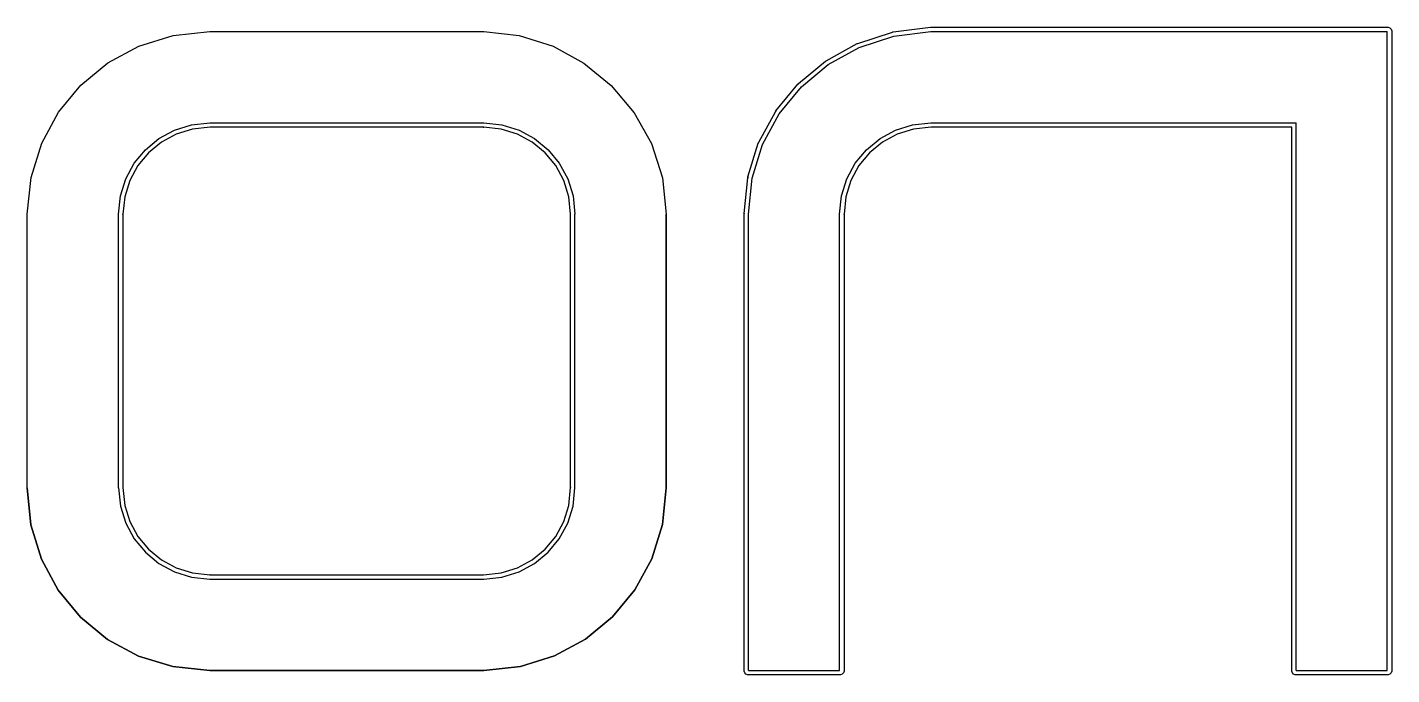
# Model space of a CAD drawing. Header units: millimetres. Extents: x 41 to 259, y 19 to 198.
# Drawn here: x 236.011 to 238.113, y 44.665 to 45.663 of the extents above; entities that cross this region are included whole.
import ezdxf

# ---------------------------------------------------------------- set-up
doc = ezdxf.new("R2010")
doc.units = ezdxf.units.MM
doc.layers.add('Mechanical13', color=56, linetype='Continuous')

msp = doc.modelspace()

# ---------------------------------------------------------------- linework, layer by layer
at = {"layer": 'Mechanical13'}
for p, q in [((236.236, 45.6508), (236.2925, 45.6565)), ((236.236, 45.6508), (236.2925, 45.6565)), ((236.2925, 45.6565), (236.7144, 45.6565)), ((236.2925, 45.6565), (236.7144, 45.6565)), ((236.7144, 45.6565), (236.7693, 45.6507)), ((236.7144, 45.6565), (236.7693, 45.6507)), ((237.291, 45.6385), (237.3441, 45.6558)), ((237.3441, 45.6558), (237.3442, 45.6559)), ((237.3442, 45.6559), (237.3445, 45.656)), ((237.3445, 45.656), (237.3448, 45.656)), ((237.3448, 45.656), (237.3452, 45.6561)), ((237.3452, 45.6561), (237.3453, 45.6561)), ((237.3453, 45.6561), (237.4026, 45.6632)), ((237.3453, 45.6561), (237.3453, 45.6561)), ((237.3461, 45.6494), (237.4034, 45.6565)), ((237.4026, 45.6632), (237.4027, 45.6632)), ((237.4027, 45.6632), (237.4029, 45.6632)), ((237.4029, 45.6632), (237.4031, 45.6632)), ((237.4031, 45.6632), (237.4033, 45.6633)), ((237.4033, 45.6633), (237.4034, 45.6633)), ((237.4034, 45.6633), (237.4034, 45.6633)), ((237.4034, 45.6633), (238.1065, 45.6633)), ((237.4034, 45.6565), (238.1065, 45.6565)), ((238.1065, 45.6633), (238.1079, 45.6633)), ((238.1065, 44.6722), (238.1065, 45.6565)), ((238.1079, 45.6633), (238.1103, 45.6622)), ((238.1103, 45.6622), (238.1122, 45.6603)), ((238.1122, 45.6603), (238.1132, 45.6579)), ((238.1132, 45.6579), (238.1132, 45.6565)), ((238.1132, 45.6565), (238.1132, 45.6565)), ((238.1132, 45.6565), (238.1132, 44.6722)), ((236.1356, 45.6083), (236.1833, 45.6343)), ((236.1356, 45.6083), (236.1833, 45.6343)), ((236.1833, 45.6343), (236.236, 45.6508)), ((236.1833, 45.6343), (236.236, 45.6508)), ((236.7693, 45.6507), (236.8212, 45.6341)), ((236.7693, 45.6507), (236.8212, 45.6341)), ((236.8212, 45.6341), (236.8689, 45.6079)), ((236.8212, 45.6341), (236.8689, 45.6079)), ((237.2421, 45.6117), (237.2897, 45.638)), ((237.2897, 45.638), (237.2897, 45.638)), ((237.2897, 45.638), (237.2898, 45.638)), ((237.2898, 45.638), (237.2898, 45.6381)), ((237.2898, 45.6381), (237.2899, 45.6381)), ((237.2899, 45.6381), (237.2898, 45.638)), ((237.2898, 45.638), (237.2899, 45.6381)), ((237.2898, 45.638), (237.2898, 45.638)), ((237.2899, 45.6381), (237.2902, 45.6383)), ((237.2899, 45.6381), (237.2899, 45.6381)), ((237.2902, 45.6383), (237.2905, 45.6384)), ((237.2905, 45.6384), (237.2908, 45.6385)), ((237.2908, 45.6385), (237.291, 45.6385)), ((237.291, 45.6385), (237.291, 45.6385)), ((237.293, 45.6321), (237.3461, 45.6494)), ((237.2452, 45.6057), (237.293, 45.6321)), ((236.0939, 45.5739), (236.1356, 45.6083)), ((236.0939, 45.5739), (236.1356, 45.6083)), ((236.8689, 45.6079), (236.9109, 45.5734)), ((236.8689, 45.6079), (236.9109, 45.5734)), ((237.1995, 45.5764), (237.2409, 45.6109)), ((237.2038, 45.5713), (237.2452, 45.6057)), ((237.2409, 45.6109), (237.2411, 45.611)), ((237.2411, 45.611), (237.2413, 45.6112)), ((237.2413, 45.6112), (237.2416, 45.6114)), ((237.2416, 45.6114), (237.2418, 45.6115)), ((237.2418, 45.6115), (237.242, 45.6116)), ((237.242, 45.6116), (237.2421, 45.6117)), ((237.242, 45.6116), (237.242, 45.6116)), ((236.0595, 45.5322), (236.0939, 45.5739)), ((236.0595, 45.5322), (236.0939, 45.5739)), ((236.9109, 45.5734), (236.946, 45.5316)), ((236.9109, 45.5734), (236.946, 45.5316)), ((237.1645, 45.5343), (237.1985, 45.5755)), ((237.1696, 45.5299), (237.2038, 45.5713)), ((237.1985, 45.5755), (237.1986, 45.5756)), ((237.1986, 45.5756), (237.1985, 45.5755)), ((237.1985, 45.5755), (237.1986, 45.5756)), ((237.1985, 45.5755), (237.1985, 45.5755)), ((237.1986, 45.5756), (237.1987, 45.5757)), ((237.1987, 45.5757), (237.1989, 45.5759)), ((237.1989, 45.5759), (237.1991, 45.5761)), ((237.1991, 45.5761), (237.1993, 45.5763)), ((237.1993, 45.5763), (237.1995, 45.5764)), ((237.1995, 45.5764), (237.1995, 45.5764)), ((236.0335, 45.4845), (236.0595, 45.5322)), ((236.0335, 45.4845), (236.0595, 45.5322)), ((236.946, 45.5316), (236.9727, 45.4839)), ((236.946, 45.5316), (236.9727, 45.4839)), ((237.1381, 45.486), (237.1637, 45.533)), ((237.144, 45.4827), (237.1696, 45.5299)), ((237.1637, 45.5331), (237.1638, 45.5332)), ((237.1638, 45.5332), (237.1637, 45.5331)), ((237.1637, 45.5331), (237.1638, 45.5332)), ((237.1637, 45.533), (237.1637, 45.5331)), ((237.1637, 45.5331), (237.1637, 45.5331)), ((237.1637, 45.533), (237.1637, 45.533)), ((237.1638, 45.5332), (237.1645, 45.5343)), ((237.1644, 45.5342), (237.1638, 45.5332)), ((237.1638, 45.5332), (237.1639, 45.5335)), ((237.1638, 45.5332), (237.1638, 45.5332)), ((237.1638, 45.5332), (237.1638, 45.5332)), ((237.1638, 45.5332), (237.1638, 45.5332)), ((237.1639, 45.5335), (237.1641, 45.5337)), ((237.1641, 45.5337), (237.1643, 45.534)), ((237.1643, 45.534), (237.1644, 45.5341)), ((237.1645, 45.5343), (237.1644, 45.5342)), ((237.1644, 45.5341), (237.1644, 45.5342)), ((237.1644, 45.5342), (237.1645, 45.5342)), ((237.1644, 45.5341), (237.1644, 45.5341)), ((237.1645, 45.5342), (237.1645, 45.5343)), ((237.1645, 45.5343), (237.1645, 45.5343)), ((237.1645, 45.5342), (237.1645, 45.5342)), ((236.2379, 45.5048), (236.2643, 45.513)), ((236.2643, 45.513), (236.2925, 45.5159)), ((236.2929, 45.5092), (236.2657, 45.5064)), ((236.2929, 45.5092), (236.2657, 45.5064)), ((236.2925, 45.5159), (236.7144, 45.5159)), ((236.7144, 45.5092), (236.2929, 45.5092)), ((236.7141, 45.5092), (236.2929, 45.5092)), ((236.7141, 45.5092), (236.7137, 45.5092)), ((236.7137, 45.5092), (236.7144, 45.5092)), ((236.7144, 45.5092), (236.7137, 45.5092)), ((236.7137, 45.5092), (236.7141, 45.5092)), ((236.7413, 45.5064), (236.7141, 45.5092)), ((236.7413, 45.5064), (236.7141, 45.5092)), ((236.7141, 45.5092), (236.7144, 45.5092)), ((236.7144, 45.5159), (236.7426, 45.513)), ((236.7426, 45.513), (236.769, 45.5048)), ((237.3488, 45.5048), (237.3752, 45.513)), ((237.3752, 45.513), (237.4034, 45.5159)), ((237.4038, 45.5092), (237.3766, 45.5064)), ((237.4034, 45.5159), (237.9659, 45.5159)), ((237.9592, 45.5092), (237.4038, 45.5092)), ((237.9592, 44.6722), (237.9592, 45.5092)), ((237.9659, 44.6722), (237.9659, 45.5159)), ((236.1932, 45.4746), (236.2141, 45.4918)), ((236.2179, 45.4862), (236.198, 45.4698)), ((236.2179, 45.4862), (236.198, 45.4698)), ((236.2141, 45.4918), (236.2379, 45.5048)), ((236.2406, 45.4986), (236.2179, 45.4862)), ((236.2406, 45.4986), (236.2179, 45.4862)), ((236.2657, 45.5064), (236.2406, 45.4986)), ((236.2657, 45.5064), (236.2406, 45.4986)), ((236.7664, 45.4986), (236.7413, 45.5064)), ((236.7664, 45.4986), (236.7413, 45.5064)), ((236.7891, 45.4862), (236.7664, 45.4986)), ((236.7891, 45.4862), (236.7664, 45.4986)), ((236.769, 45.5048), (236.7929, 45.4918)), ((236.8089, 45.4698), (236.7891, 45.4862)), ((236.8089, 45.4698), (236.7891, 45.4862)), ((236.7929, 45.4918), (236.8137, 45.4746)), ((237.1379, 45.4855), (237.138, 45.4858)), ((237.138, 45.4858), (237.1381, 45.4859)), ((237.1381, 45.4859), (237.1381, 45.486)), ((237.1381, 45.4859), (237.1381, 45.4859)), ((237.3041, 45.4746), (237.325, 45.4918)), ((237.3288, 45.4862), (237.3089, 45.4698)), ((237.325, 45.4918), (237.3488, 45.5048)), ((237.3515, 45.4986), (237.3288, 45.4862)), ((237.3766, 45.5064), (237.3515, 45.4986)), ((236.0171, 45.4318), (236.0335, 45.4845)), ((236.0171, 45.4318), (236.0335, 45.4845)), ((236.176, 45.4538), (236.1932, 45.4746)), ((236.198, 45.4698), (236.1816, 45.45)), ((236.198, 45.4698), (236.1816, 45.45)), ((236.8253, 45.45), (236.8089, 45.4698)), ((236.8253, 45.45), (236.8089, 45.4698)), ((236.8137, 45.4746), (236.8309, 45.4538)), ((236.9727, 45.4839), (236.9897, 45.4314)), ((236.9727, 45.4839), (236.9897, 45.4314)), ((237.1214, 45.4329), (237.1375, 45.4846)), ((237.1278, 45.4308), (237.144, 45.4827)), ((237.1375, 45.4846), (237.1376, 45.4847)), ((237.1376, 45.4849), (237.1377, 45.4852)), ((237.1376, 45.4848), (237.1376, 45.4849)), ((237.1376, 45.4847), (237.1376, 45.4848)), ((237.1377, 45.4852), (237.1379, 45.4855)), ((237.2869, 45.4538), (237.3041, 45.4746)), ((237.3089, 45.4698), (237.2925, 45.45)), ((236.163, 45.4299), (236.176, 45.4538)), ((236.1816, 45.45), (236.1693, 45.4273)), ((236.1816, 45.45), (236.1693, 45.4273)), ((236.8377, 45.4273), (236.8253, 45.45)), ((236.8377, 45.4273), (236.8253, 45.45)), ((236.8309, 45.4538), (236.8439, 45.4299)), ((237.2739, 45.4299), (237.2869, 45.4538)), ((237.2925, 45.45), (237.2802, 45.4273)), ((236.0113, 45.3753), (236.0171, 45.4318)), ((236.0113, 45.3753), (236.0171, 45.4318)), ((236.1548, 45.4035), (236.163, 45.4299)), ((236.1693, 45.4273), (236.1614, 45.4022)), ((236.1693, 45.4273), (236.1614, 45.4022)), ((236.8455, 45.4022), (236.8377, 45.4273)), ((236.8455, 45.4022), (236.8377, 45.4273)), ((236.8439, 45.4299), (236.8521, 45.4035)), ((236.9897, 45.4314), (236.9956, 45.3753)), ((236.9897, 45.4314), (236.9956, 45.3753)), ((237.1155, 45.3761), (237.1211, 45.4313)), ((237.1211, 45.4313), (237.1214, 45.4329)), ((237.1214, 45.4327), (237.1211, 45.4315)), ((237.1211, 45.4316), (237.1212, 45.4318)), ((237.1211, 45.4315), (237.1211, 45.4316)), ((237.1211, 45.4316), (237.1211, 45.4316)), ((237.1211, 45.4314), (237.1211, 45.4315)), ((237.1211, 45.4315), (237.1211, 45.4315)), ((237.1211, 45.4315), (237.1211, 45.4315)), ((237.1211, 45.4315), (237.1211, 45.4313)), ((237.1211, 45.4313), (237.1211, 45.4314)), ((237.1211, 45.4314), (237.1211, 45.4314)), ((237.1211, 45.4313), (237.1211, 45.4308)), ((237.1211, 45.4308), (237.1211, 45.4313)), ((237.1211, 45.4308), (237.1211, 45.4308)), ((237.1212, 45.4321), (237.1213, 45.4324)), ((237.1212, 45.4318), (237.1212, 45.4321)), ((237.1213, 45.4326), (237.1214, 45.4328)), ((237.1213, 45.4324), (237.1213, 45.4326)), ((237.1214, 45.4328), (237.1214, 45.4329)), ((237.1214, 45.4329), (237.1214, 45.4327)), ((237.1214, 45.4328), (237.1214, 45.4328)), ((237.1214, 45.4327), (237.1214, 45.4327)), ((237.1222, 45.3753), (237.1278, 45.4308)), ((237.2657, 45.4035), (237.2739, 45.4299)), ((237.2802, 45.4273), (237.2723, 45.4022)), ((236.1519, 45.3753), (236.1548, 45.4035)), ((236.1614, 45.4022), (236.1587, 45.375)), ((236.1614, 45.4022), (236.1587, 45.375)), ((236.8483, 45.375), (236.8455, 45.4022)), ((236.8483, 45.375), (236.8455, 45.4022)), ((236.8521, 45.4035), (236.855, 45.3753)), ((237.2628, 45.3753), (237.2657, 45.4035)), ((237.2723, 45.4022), (237.2695, 45.375)), ((236.0113, 44.9534), (236.0113, 45.3753)), ((236.0113, 44.9534), (236.0113, 45.3753)), ((236.1519, 44.9534), (236.1519, 45.3753)), ((236.1586, 45.3746), (236.1587, 45.3753)), ((236.1587, 45.3753), (236.1586, 45.3746)), ((236.1587, 45.375), (236.1586, 45.3746)), ((236.1586, 45.3746), (236.1587, 45.375)), ((236.1587, 45.3753), (236.1587, 44.9538)), ((236.1587, 45.375), (236.1587, 45.3753)), ((236.1587, 45.375), (236.1587, 44.9538)), ((236.8483, 44.9534), (236.8483, 45.375)), ((236.8483, 44.9538), (236.8483, 45.375)), ((236.855, 44.9534), (236.855, 45.3753)), ((236.9956, 44.9534), (236.9956, 45.3753)), ((236.9956, 45.3753), (236.9956, 44.9534)), ((237.1155, 45.376), (237.1155, 45.3761)), ((237.1155, 45.3761), (237.1155, 45.3758)), ((237.1155, 45.3758), (237.1155, 45.3761)), ((237.1155, 45.3759), (237.1155, 45.376)), ((237.1155, 45.376), (237.1155, 45.376)), ((237.1155, 45.376), (237.1155, 45.376)), ((237.1155, 45.3757), (237.1155, 45.3759)), ((237.1155, 45.3758), (237.1155, 45.3758)), ((237.1155, 45.3755), (237.1155, 45.3757)), ((237.1155, 45.3754), (237.1155, 45.3755)), ((237.1155, 45.3753), (237.1155, 45.3754)), ((237.1155, 44.6722), (237.1155, 45.3753)), ((237.1222, 44.6722), (237.1222, 45.3753)), ((237.2628, 44.6722), (237.2628, 45.3753)), ((237.2695, 45.3746), (237.2695, 45.3753)), ((237.2695, 45.3753), (237.2695, 44.6722)), ((237.2695, 45.375), (237.2695, 45.3746)), ((236.0113, 44.9534), (236.017, 44.8965)), ((236.017, 44.8965), (236.0113, 44.9534)), ((236.1519, 44.9534), (236.1548, 44.9252)), ((236.1587, 44.9538), (236.1614, 44.9265)), ((236.1587, 44.9538), (236.1614, 44.9265)), ((236.8455, 44.9265), (236.8483, 44.9538)), ((236.8455, 44.9265), (236.8483, 44.9538)), ((236.8483, 44.9538), (236.8483, 44.9541)), ((236.8483, 44.9541), (236.8483, 44.9534)), ((236.8483, 44.9534), (236.8483, 44.9541)), ((236.8483, 44.9541), (236.8483, 44.9538)), ((236.8483, 44.9538), (236.8483, 44.9534)), ((236.8521, 44.9252), (236.855, 44.9534)), ((236.9899, 44.8969), (236.9956, 44.9534)), ((236.9956, 44.9534), (236.9899, 44.8969)), ((236.1548, 44.9252), (236.163, 44.8988)), ((236.1614, 44.9265), (236.1693, 44.9014)), ((236.1614, 44.9265), (236.1693, 44.9014)), ((236.8377, 44.9014), (236.8455, 44.9265)), ((236.8377, 44.9014), (236.8455, 44.9265)), ((236.8439, 44.8988), (236.8521, 44.9252)), ((236.163, 44.8988), (236.176, 44.8749)), ((236.1693, 44.9014), (236.1816, 44.8787)), ((236.1693, 44.9014), (236.1816, 44.8787)), ((236.8253, 44.8787), (236.8377, 44.9014)), ((236.8253, 44.8787), (236.8377, 44.9014)), ((236.8309, 44.8749), (236.8439, 44.8988)), ((236.017, 44.8965), (236.0333, 44.8436)), ((236.0333, 44.8436), (236.017, 44.8965)), ((236.1816, 44.8787), (236.198, 44.8589)), ((236.1816, 44.8787), (236.198, 44.8589)), ((236.8089, 44.8589), (236.8253, 44.8787)), ((236.8089, 44.8589), (236.8253, 44.8787)), ((236.9734, 44.8442), (236.9899, 44.8969)), ((236.9899, 44.8969), (236.9734, 44.8442)), ((236.176, 44.8749), (236.1932, 44.8541)), ((236.198, 44.8589), (236.2179, 44.8425)), ((236.198, 44.8589), (236.2179, 44.8425)), ((236.7891, 44.8425), (236.8089, 44.8589)), ((236.7891, 44.8425), (236.8089, 44.8589)), ((236.8137, 44.8541), (236.8309, 44.8749)), ((236.0333, 44.8436), (236.0591, 44.7958)), ((236.0591, 44.7958), (236.0333, 44.8436)), ((236.1932, 44.8541), (236.2141, 44.8369)), ((236.2141, 44.8369), (236.2379, 44.8239)), ((236.2179, 44.8425), (236.2406, 44.8302)), ((236.2179, 44.8425), (236.2406, 44.8302)), ((236.7664, 44.8302), (236.7891, 44.8425)), ((236.7664, 44.8302), (236.7891, 44.8425)), ((236.769, 44.8239), (236.7929, 44.8369)), ((236.7929, 44.8369), (236.8137, 44.8541)), ((236.9474, 44.7965), (236.9734, 44.8442)), ((236.9734, 44.8442), (236.9474, 44.7965)), ((236.2379, 44.8239), (236.2643, 44.8157)), ((236.2406, 44.8302), (236.2657, 44.8223)), ((236.2406, 44.8302), (236.2657, 44.8223)), ((236.2643, 44.8157), (236.2925, 44.8128)), ((236.2657, 44.8223), (236.2929, 44.8196)), ((236.2657, 44.8223), (236.2929, 44.8196)), ((236.2932, 44.8195), (236.2925, 44.8196)), ((236.2925, 44.8196), (236.7141, 44.8196)), ((236.2929, 44.8196), (236.2925, 44.8196)), ((236.2925, 44.8196), (236.2932, 44.8195)), ((236.2929, 44.8196), (236.2932, 44.8195)), ((236.2929, 44.8196), (236.7141, 44.8196)), ((236.2932, 44.8195), (236.2929, 44.8196)), ((236.7141, 44.8196), (236.7413, 44.8223)), ((236.7141, 44.8196), (236.7413, 44.8223)), ((236.7144, 44.8128), (236.7426, 44.8157)), ((236.7413, 44.8223), (236.7664, 44.8302)), ((236.7413, 44.8223), (236.7664, 44.8302)), ((236.7426, 44.8157), (236.769, 44.8239)), ((236.0591, 44.7958), (236.0934, 44.7543)), ((236.0934, 44.7543), (236.0591, 44.7958)), ((236.2925, 44.8128), (236.7144, 44.8128)), ((236.913, 44.7548), (236.9474, 44.7965)), ((236.9474, 44.7965), (236.913, 44.7548)), ((236.0934, 44.7543), (236.135, 44.72)), ((236.135, 44.72), (236.0934, 44.7543)), ((236.8714, 44.7204), (236.913, 44.7548)), ((236.913, 44.7548), (236.8714, 44.7204)), ((236.135, 44.72), (236.1828, 44.6942)), ((236.1828, 44.6942), (236.135, 44.72)), ((236.8236, 44.6944), (236.8714, 44.7204)), ((236.8714, 44.7204), (236.8236, 44.6944)), ((236.1828, 44.6942), (236.2356, 44.6779)), ((236.2356, 44.6779), (236.1828, 44.6942)), ((236.7709, 44.6779), (236.8236, 44.6944)), ((236.8236, 44.6944), (236.7709, 44.6779)), ((236.2356, 44.6779), (236.2925, 44.6722)), ((236.2925, 44.6722), (236.2356, 44.6779)), ((236.2925, 44.6722), (236.7144, 44.6722)), ((236.7144, 44.6722), (236.2925, 44.6722)), ((236.7144, 44.6722), (236.7709, 44.6779)), ((236.7709, 44.6779), (236.7144, 44.6722)), ((237.1155, 44.6709), (237.1155, 44.6722)), ((237.1155, 44.6722), (237.1155, 44.6722)), ((237.1165, 44.6684), (237.1155, 44.6709)), ((237.1184, 44.6665), (237.1165, 44.6684)), ((237.1208, 44.6655), (237.1184, 44.6665)), ((237.1222, 44.6722), (237.2628, 44.6722)), ((237.2666, 44.6665), (237.2642, 44.6655)), ((237.2685, 44.6684), (237.2666, 44.6665)), ((237.2695, 44.6709), (237.2685, 44.6684)), ((237.2695, 44.6722), (237.2695, 44.6709)), ((237.9592, 44.6709), (237.9592, 44.6722)), ((237.9592, 44.6722), (237.9592, 44.6722)), ((237.9602, 44.6684), (237.9592, 44.6709)), ((237.9621, 44.6665), (237.9602, 44.6684)), ((237.9646, 44.6655), (237.9621, 44.6665)), ((237.9659, 44.6722), (238.1065, 44.6722)), ((238.1103, 44.6665), (238.1079, 44.6655)), ((238.1122, 44.6684), (238.1103, 44.6665)), ((238.1132, 44.6709), (238.1122, 44.6684)), ((238.1132, 44.6722), (238.1132, 44.6709)), ((237.1222, 44.6655), (237.1208, 44.6655)), ((237.2628, 44.6655), (237.1222, 44.6655)), ((237.2642, 44.6655), (237.2628, 44.6655)), ((237.2628, 44.6655), (237.2628, 44.6655)), ((237.9659, 44.6655), (237.9646, 44.6655)), ((238.1065, 44.6655), (237.9659, 44.6655)), ((238.1065, 44.6655), (238.1065, 44.6655)), ((238.1079, 44.6655), (238.1065, 44.6655))]:
    msp.add_line(p, q, dxfattribs=at)

doc.saveas('drawing.dxf')
